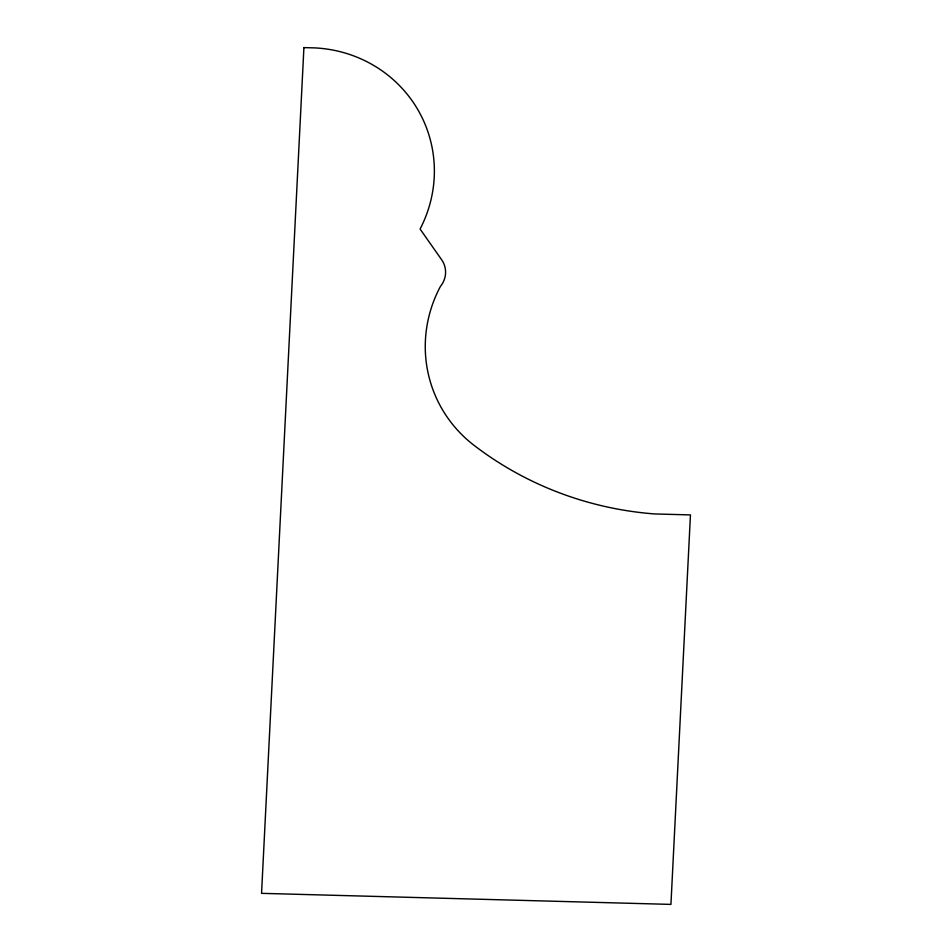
<?xml version="1.0" encoding="UTF-8"?>
<svg xmlns="http://www.w3.org/2000/svg" width="952" height="952" viewBox="0 0 952 952"><rect width="100%" height="100%" fill="white"/><g stroke="black" fill="none" stroke-linecap="round" stroke-linejoin="round"><path stroke-width="1.43" d="M303.914 47.6L261.55 893.345L670.934 904.4L690.45 514.913L654.69 513.949A343.113 332.629 -21.8 0 1 476.119 446.904A131.685 127.663 -21.8 0 1 440.467 286.362A22.872 22.17 -21.8 0 0 441.68 259.801L420.082 229.027A129.436 125.474 -21.8 0 0 314.815 47.898L303.914 47.6"/></g></svg>
